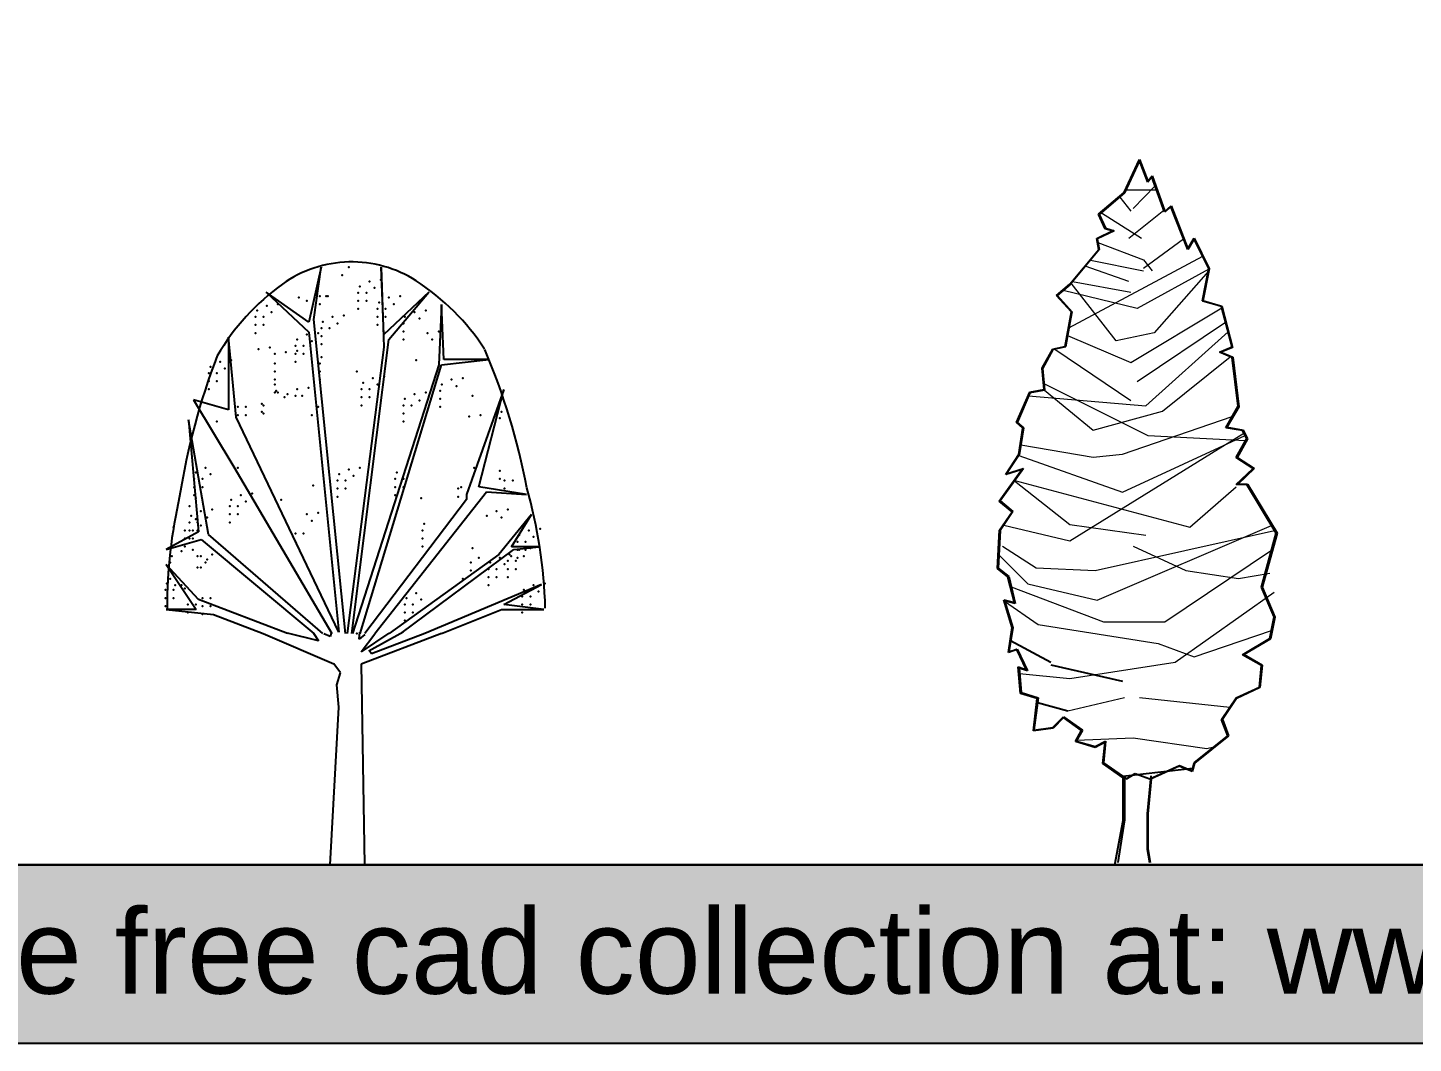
# Model space of a CAD drawing. Header units: millimetres. Extents: x 87938 to 265635, y 330093 to 434310.
# Drawn here: x 230382 to 250457, y 330093 to 344812 of the extents above; entities that cross this region are included whole.
import ezdxf

# ---------------------------------------------------------------- set-up
doc = ezdxf.new("R2010")
doc.units = ezdxf.units.MM
doc.layers.add('www.cad-blocks.net', color=7, linetype='Continuous')
doc.styles.get("Standard").update_dxf_attribs({"font": 'arial.ttf'})

# ---------------------------------------------------------------- blocks, each defined once
blk = doc.blocks.new('A$C26330FCD')
for p, q in [((2258, 8666), (2077, 7868)), ((2149, 7904), (2258, 8666)), ((3165, 7687), (3128, 8666)), ((3128, 8666), (3165, 7505)), ((2077, 7868), (1460, 8304)), ((1460, 8304), (2077, 7723)), ((3817, 8304), (3165, 7687)), ((3237, 7614), (3817, 8304)), ((3999, 8122), (3962, 7251)), ((4035, 7324), (3999, 8122)), ((2610, 3355), (2149, 7904)), ((1025, 6489), (916, 7651)), ((916, 7651), (916, 6598)), ((2077, 7723), (2512, 3375)), ((3165, 7505), (2634, 3355)), ((2701, 3355), (3237, 7614)), ((3962, 7251), (2713, 3355)), ((2824, 3355), (3999, 7251)), ((3999, 7251), (4688, 7324)), ((4688, 7324), (4035, 7324)), ((4905, 6889), (4361, 5371)), ((4542, 5480), (4905, 6889)), ((916, 6598), (409, 6743)), ((409, 6743), (989, 5770)), ((626, 4790), (336, 6453)), ((336, 6453), (481, 4827)), ((2512, 3375), (1025, 6489)), ((989, 5770), (2411, 3355)), ((5231, 5371), (4542, 5480)), ((4361, 5298), (2888, 3355)), ((3035, 3355), (4651, 5407)), ((4361, 5371), (4361, 5298)), ((4651, 5407), (5231, 5371)), ((5304, 5081), (4833, 4500)), ((5014, 4609), (5304, 5081)), ((481, 4827), (10, 4573)), ((10, 4573), (517, 4718)), ((517, 4718), (2152, 3355)), ((2279, 3355), (626, 4790)), ((4833, 4500), (3241, 3355)), ((3409, 3355), (5050, 4573)), ((5413, 4609), (5014, 4609)), ((5050, 4573), (5413, 4609)), ((481, 3847), (10, 4355)), ((10, 4355), (445, 3702)), ((5449, 4065), (3761, 3355)), ((4905, 3774), (5449, 4065)), ((1769, 3355), (481, 3847)), ((445, 3702), (10, 3702)), ((10, 3702), (699, 3629)), ((699, 3629), (1417, 3355)), ((4002, 3355), (4869, 3702)), ((4869, 3702), (5485, 3702)), ((5485, 3702), (4905, 3774)), ((1417, 3355), (2440, 2917)), ((2220, 3247), (1770, 3358)), ((2146, 3358), (2220, 3247)), ((2385, 3312), (2293, 3348)), ((2403, 3358), (2385, 3312)), ((2807, 3275), (2816, 3376)), ((2889, 3339), (2807, 3275)), ((3238, 3358), (2834, 3091)), ((4002, 3355), (2834, 2910)), ((2834, 3091), (3036, 3348)), ((2947, 3105), (3444, 3379)), ((3761, 3355), (2984, 3060)), ((2984, 3060), (2954, 3110)), ((2536, 2786), (2440, 2917)), ((2834, 2910), (2884, 0)), ((2486, 2612), (2536, 2786)), ((2511, 2289), (2486, 2612)), ((2387, 0), (2511, 2289)), ((2884, 0), (2387, 0))]:
    blk.add_line(p, q)
for centre, radius, start, end in [((2699, 7013), 1727, 91.3907, 125.509), ((2699, 7013), 1727, 57.2724, 91.3907), ((1839, 5676), 3316, 32.8311, 57.2724), ((3622, 5719), 3316, 125.509, 149.9503), ((-4416, 3619), 9829, 10.8251, 23.0866), ((9997, 3812), 9910, 158.8978, 171.1091), ((-1799, 3500), 7307, 1.7441, 15.6014), ((7331, 3722), 7307, 167.18, 179.9942)]:
    blk.add_arc(centre, radius, start, end)
for p in [(2656, 8666), (2562, 8549), (2562, 8549), (2958, 8456), (3121, 8479), (2236, 8246), (2329, 8246), (2353, 8246), (2795, 8293), (2819, 8386), (2912, 8293), (3028, 8363), (3401, 8246), (1328, 8036), (1468, 8106), (1631, 8130), (1933, 8223), (2050, 8176), (2236, 8130), (2795, 8176), (2795, 8060), (2912, 8176), (3075, 8060), (3098, 8153), (3191, 8060), (3238, 8223), (3308, 8130), (3774, 8036), (1304, 7943), (1421, 7943), (1537, 8013), (2283, 7873), (2423, 7943), (2493, 7850), (2586, 7966), (3075, 7943), (3191, 7943), (3448, 7850), (3471, 7943), (3611, 8013), (3681, 7920), (1304, 7827), (1304, 7710), (1421, 7827), (2050, 7687), (2213, 7710), (2260, 7780), (2260, 7663), (2376, 7780), (3075, 7827), (3448, 7733), (3797, 7710), (3960, 7733), (1351, 7477), (1514, 7500), (1747, 7430), (1887, 7524), (1910, 7617), (1910, 7454), (2003, 7524), (2120, 7593), (2260, 7547), (3448, 7617), (3867, 7617), (792, 7290), (955, 7314), (1584, 7407), (1584, 7267), (1887, 7407), (1887, 7290), (2003, 7407), (2236, 7267), (2260, 7360), (3634, 7314), (629, 7127), (652, 7221), (745, 7127), (862, 7197), (1584, 7151), (1584, 7034), (2236, 7151), (2236, 7034), (2772, 7151), (3005, 7057), (3168, 7081), (4146, 7034), (4309, 7057), (629, 7011), (629, 6894), (745, 7011), (1584, 6964), (1584, 6848), (1607, 6871), (1631, 6848), (1910, 6894), (2073, 6917), (2842, 6894), (2865, 6987), (2958, 6894), (3075, 6964), (3774, 6848), (3983, 6871), (4007, 6964), (4216, 6941), (1048, 6638), (1165, 6638), (1398, 6684), (1421, 6661), (1724, 6778), (1770, 6824), (1887, 6801), (1980, 6801), (2213, 6638), (2842, 6778), (2842, 6661), (2958, 6778), (3448, 6661), (3471, 6754), (3564, 6661), (3611, 6824), (3681, 6731), (3983, 6754), (3983, 6638), (4449, 6801), (745, 6428), (1048, 6521), (1165, 6521), (1398, 6568), (1421, 6544), (2120, 6521), (3448, 6544), (3448, 6428), (4403, 6498), (4566, 6521), (4845, 6475), (4869, 6568), (443, 5688), (582, 5758), (652, 5664), (1048, 5758), (2516, 5664), (2656, 5734), (2725, 5641), (2819, 5758), (3354, 5688), (4473, 5758), (4845, 5711), (419, 5595), (419, 5478), (536, 5595), (536, 5478), (2143, 5501), (2493, 5571), (2493, 5455), (2609, 5571), (2609, 5455), (3331, 5595), (3331, 5478), (3448, 5595), (3448, 5478), (4240, 5455), (4286, 5478), (4845, 5595), (4915, 5571), (4915, 5455), (5032, 5571), (419, 5361), (443, 5315), (955, 5292), (1095, 5361), (1165, 5268), (1258, 5385), (1677, 5292), (2493, 5338), (3331, 5361), (3704, 5315), (4240, 5338), (349, 5198), (373, 5058), (512, 5128), (582, 5035), (606, 5035), (676, 5152), (932, 5198), (932, 5082), (1048, 5198), (1048, 5082), (2050, 5082), (2213, 5105), (4659, 5058), (4799, 5128), (4869, 5035), (4962, 5152), (116, 4895), (280, 4849), (349, 4965), (349, 4849), (396, 4849), (443, 5012), (466, 4965), (466, 4849), (512, 4919), (932, 4965), (2120, 4988), (3727, 4849), (3750, 4942), (5265, 4849), (5428, 4872), (280, 4732), (349, 4732), (396, 4732), (1887, 4802), (1887, 4685), (2003, 4802), (3727, 4732), (5101, 4685), (5125, 4779), (5218, 4685), (5334, 4755), (93, 4476), (233, 4546), (280, 4615), (396, 4569), (466, 4476), (512, 4476), (606, 4429), (676, 4499), (3727, 4615), (4449, 4592), (4542, 4452), (4845, 4452), (4985, 4499), (5008, 4476), (5101, 4569), (5101, 4452), (5125, 4569), (5195, 4476), (5218, 4569), (5288, 4592), (70, 4382), (70, 4266), (466, 4312), (512, 4312), (582, 4382), (4426, 4382), (4426, 4266), (4682, 4289), (4705, 4382), (4799, 4289), (4915, 4359), (4962, 4406), (4962, 4289), (5078, 4406), (5078, 4289), (23, 4079), (70, 4149), (140, 4056), (233, 4056), (4309, 4149), (4682, 4173), (4682, 4056), (4799, 4173), (4962, 4173), (5334, 4056), (5497, 4079), (0, 3986), (0, 3869), (116, 3986), (116, 3869), (280, 4009), (536, 3869), (652, 3869), (3494, 3869), (3634, 3939), (3704, 3846), (5171, 3893), (5195, 3986), (5288, 3893), (5404, 3963), (0, 3753), (326, 3776), (326, 3660), (443, 3776), (536, 3753), (536, 3636), (652, 3753), (3471, 3776), (3471, 3660), (3587, 3776), (3587, 3660), (5171, 3776), (5171, 3660), (5288, 3776), (3471, 3543), (2772, 3357), (2772, 3357)]:
    blk.add_point(p)
blk = doc.blocks.new('A$C00A93752')
for p, q in [((1833, 9747, 1730), (2053, 10225, 1730)), ((2053, 10210, 1730), (1839, 9740, 1730)), ((2053, 10225, 1730), (2178, 9910, 1730)), ((2175, 9897, 1730), (2053, 10210, 1730)), ((2236, 9975, 1730), (2175, 9897, 1730)), ((2178, 9910, 1730), (2237, 9987, 1730)), ((2419, 9466, 1730), (2236, 9975, 1730)), ((2237, 9987, 1730), (2422, 9473, 1730)), ((1462, 9432, 1730), (1833, 9747, 1730)), ((1839, 9740, 1730), (1473, 9427, 1730)), ((2511, 9544, 1730), (2419, 9466, 1730)), ((2422, 9473, 1730), (2515, 9553, 1730)), ((2755, 8918, 1730), (2511, 9544, 1730)), ((2515, 9553, 1730), (2756, 8931, 1730)), ((1560, 9220, 1730), (1462, 9432, 1730)), ((1473, 9427, 1730), (1564, 9231, 1730)), ((1435, 9079, 1730), (1666, 9192, 1730)), ((1464, 8919, 1730), (1435, 9079, 1730)), ((1686, 9192, 1730), (1442, 9075, 1730)), ((1442, 9075, 1730), (1473, 8918, 1730)), ((1666, 9192, 1730), (1560, 9220, 1730)), ((1564, 9231, 1730), (1686, 9192, 1730)), ((2846, 9075, 1730), (2755, 8918, 1730)), ((2756, 8931, 1730), (2849, 9086, 1730)), ((3060, 8644, 1730), (2846, 9075, 1730)), ((2849, 9086, 1730), (3067, 8642, 1730)), ((1044, 8417, 1730), (1464, 8919, 1730)), ((1473, 8918, 1730), (1045, 8409, 1730)), ((2968, 8175, 1730), (3060, 8644, 1730)), ((3067, 8642, 1730), (2973, 8177, 1730)), ((851, 8255, 1730), (1044, 8417, 1730)), ((1070, 8016, 1730), (851, 8255, 1730)), ((1045, 8409, 1730), (862, 8253, 1730)), ((862, 8253, 1730), (1076, 8018, 1730)), ((3243, 8096, 1730), (2968, 8175, 1730)), ((2973, 8177, 1730), (3247, 8101, 1730)), ((3396, 7509, 1730), (3243, 8096, 1730)), ((3247, 8101, 1730), (3405, 7501, 1730)), ((980, 7515, 1730), (1070, 8016, 1730)), ((1045, 7862, 1730), (984, 7509, 1730)), ((1076, 8018, 1730), (1045, 7862, 1730)), ((644, 7198, 1730), (799, 7478, 1730)), ((801, 7470, 1730), (648, 7196, 1730)), ((799, 7478, 1730), (980, 7515, 1730)), ((984, 7509, 1730), (801, 7470, 1730)), ((3213, 7431, 1730), (3396, 7509, 1730)), ((3396, 7353, 1730), (3213, 7431, 1730)), ((3405, 7501, 1730), (3233, 7432, 1730)), ((3233, 7432, 1730), (3406, 7358, 1730)), ((3487, 6648, 1730), (3396, 7353, 1730)), ((3406, 7358, 1730), (3496, 6642, 1730)), ((674, 6890, 1730), (644, 7198, 1730)), ((648, 7196, 1730), (679, 6883, 1730)), ((273, 6411, 1730), (464, 6854, 1730)), ((465, 6844, 1730), (282, 6413, 1730)), ((464, 6854, 1730), (674, 6890, 1730)), ((679, 6883, 1730), (465, 6844, 1730)), ((3304, 6335, 1730), (3487, 6648, 1730)), ((3496, 6642, 1730), (3322, 6343, 1730)), ((365, 6332, 1730), (273, 6411, 1730)), ((282, 6413, 1730), (374, 6335, 1730)), ((307, 5947, 1730), (365, 6332, 1730)), ((374, 6335, 1730), (313, 5944, 1730)), ((3548, 6296, 1730), (3304, 6335, 1730)), ((3322, 6343, 1730), (3558, 6304, 1730)), ((3609, 6179, 1730), (3548, 6296, 1730)), ((3558, 6304, 1730), (3621, 6177, 1730)), ((3457, 5905, 1730), (3609, 6179, 1730)), ((3621, 6177, 1730), (3471, 5906, 1730)), ((117, 5658, 1730), (307, 5947, 1730)), ((313, 5944, 1730), (129, 5670, 1730)), ((3701, 5748, 1730), (3457, 5905, 1730)), ((3471, 5906, 1730), (3717, 5748, 1730)), ((24, 5275, 1730), (352, 5734, 1730)), ((374, 5748, 1730), (38, 5279, 1730)), ((352, 5734, 1730), (117, 5658, 1730)), ((129, 5670, 1730), (374, 5748, 1730)), ((3457, 5513, 1730), (3701, 5748, 1730)), ((3717, 5748, 1730), (3481, 5520, 1730)), ((3609, 5513, 1730), (3457, 5513, 1730)), ((3481, 5520, 1730), (3618, 5521, 1730)), ((4037, 4809, 1730), (3609, 5513, 1730)), ((3618, 5521, 1730), (4052, 4810, 1730)), ((211, 5119, 1730), (24, 5275, 1730)), ((38, 5279, 1730), (221, 5122, 1730)), ((29, 4851, 1730), (211, 5119, 1730)), ((221, 5122, 1730), (38, 4848, 1730)), ((0, 4295, 1730), (29, 4851, 1730)), ((38, 4848, 1730), (7, 4300, 1730)), ((3823, 4026, 1730), (4037, 4809, 1730)), ((4052, 4810, 1730), (3833, 4028, 1730)), ((150, 4178, 1730), (0, 4295, 1730)), ((7, 4300, 1730), (160, 4183, 1730)), ((243, 3803, 1730), (150, 4178, 1730)), ((160, 4183, 1730), (252, 3791, 1730)), ((4006, 3596, 1730), (3823, 4026, 1730)), ((3833, 4028, 1730), (4018, 3593, 1730)), ((89, 3841, 1730), (243, 3803, 1730)), ((212, 3440, 1730), (89, 3841, 1730)), ((252, 3791, 1730), (99, 3830, 1730)), ((99, 3830, 1730), (221, 3439, 1730)), ((155, 3078, 1730), (212, 3440, 1730)), ((221, 3439, 1730), (160, 3087, 1730)), ((3945, 3283, 1730), (4006, 3596, 1730)), ((4018, 3593, 1730), (3953, 3276, 1730)), ((188, 3252, 1730), (771, 2938, 1730)), ((3548, 3048, 1730), (3945, 3283, 1730)), ((3953, 3276, 1730), (3566, 3049, 1730)), ((279, 3121, 1730), (155, 3078, 1730)), ((160, 3087, 1730), (282, 3126, 1730)), ((416, 2830, 1730), (279, 3121, 1730)), ((282, 3126, 1730), (435, 2813, 1730)), ((3823, 2891, 1730), (3548, 3048, 1730)), ((3566, 3049, 1730), (3834, 2896, 1730)), ((299, 2870, 1730), (416, 2830, 1730)), ((331, 2485, 1730), (299, 2870, 1730)), ((435, 2813, 1730), (313, 2852, 1730)), ((313, 2852, 1730), (343, 2500, 1730)), ((771, 2899, 1730), (1809, 2664, 1730)), ((3793, 2578, 1730), (3823, 2891, 1730)), ((3834, 2896, 1730), (3799, 2571, 1730)), ((573, 2414, 1730), (331, 2485, 1730)), ((343, 2500, 1730), (587, 2422, 1730)), ((520, 1945, 1730), (573, 2414, 1730)), ((587, 2422, 1730), (526, 1952, 1730)), ((3243, 2109, 1730), (3457, 2422, 1730)), ((3463, 2412, 1730), (3260, 2109, 1730)), ((3457, 2422, 1730), (3793, 2578, 1730)), ((3799, 2571, 1730), (3463, 2412, 1730)), ((579, 2357, 1730), (1016, 2234, 1730)), ((801, 1991, 1730), (954, 2148, 1730)), ((954, 2137, 1730), (806, 1985, 1730)), ((954, 2148, 1730), (1228, 1952, 1730)), ((1217, 1949, 1730), (954, 2137, 1730)), ((3335, 1874, 1730), (3243, 2109, 1730)), ((3260, 2109, 1730), (3344, 1873, 1730)), ((806, 1985, 1730), (520, 1945, 1730)), ((526, 1952, 1730), (801, 1991, 1730)), ((1127, 1788, 1730), (1217, 1949, 1730)), ((1228, 1952, 1730), (1137, 1795, 1730)), ((2846, 1482, 1730), (3335, 1874, 1730)), ((3344, 1873, 1730), (2854, 1474, 1730)), ((1412, 1704, 1730), (1127, 1788, 1730)), ((1137, 1795, 1730), (1412, 1717, 1730)), ((1412, 1717, 1730), (1564, 1795, 1730)), ((1557, 1781, 1730), (1412, 1704, 1730)), ((1522, 1472, 1730), (1557, 1781, 1730)), ((1564, 1795, 1730), (1534, 1482, 1730)), ((1817, 1265, 1730), (1522, 1472, 1730)), ((1534, 1482, 1730), (1869, 1247, 1730)), ((2205, 1247, 1730), (2633, 1443, 1730)), ((2632, 1433, 1730), (2224, 1247, 1730)), ((2820, 1353, 1730), (2632, 1433, 1730)), ((2633, 1443, 1730), (2816, 1365, 1730)), ((2816, 1365, 1730), (2846, 1482, 1730)), ((2854, 1474, 1730), (2820, 1353, 1730)), ((1812, 1288, 1730), (2826, 1402, 1730)), ((1820, 646, 1730), (1817, 1265, 1730)), ((1837, 1291, 1730), (1837, 654, 1730)), ((1869, 1247, 1730), (1992, 1326, 1730)), ((1992, 1326, 1730), (2205, 1247, 1730)), ((2219, 1291, 1730), (2168, 739, 1730)), ((2224, 1247, 1730), (2176, 741, 1730)), ((1700, 0, 1730), (1820, 646, 1730)), ((1837, 654, 1730), (1741, 34, 1730)), ((2168, 739, 1730), (2168, 230, 1730)), ((2176, 741, 1730), (2178, 233, 1730)), ((2168, 230, 1730), (2199, 34, 1730)), ((2178, 233, 1730), (2210, 34, 1730))]:
    blk.add_line(p, q)
at = {"lineweight": 0}
for p, q in [((1962, 9513, 1730), (2283, 9843, 1730)), ((1770, 9681, 1730), (1932, 9474, 1730)), ((1860, 9787, 1730), (2303, 9787, 1730)), ((1504, 9454, 1730), (2084, 9083, 1730)), ((1901, 9083, 1730), (2410, 9490, 1730)), ((2115, 8652, 1730), (2693, 9076, 1730)), ((1452, 9024, 1730), (2115, 8769, 1730)), ((1032, 7787, 1730), (2971, 8823, 1730)), ((1901, 8456, 1730), (1270, 8677, 1730)), ((1344, 8765, 1730), (2115, 8613, 1730)), ((3058, 8634, 1730), (2023, 8065, 1730)), ((2115, 8769, 1730), (2237, 8613, 1730)), ((1718, 7595, 1730), (1065, 8433, 1730)), ((1084, 8455, 1730), (1932, 8300, 1730)), ((3053, 8608, 1730), (2267, 7713, 1730)), ((2023, 8065, 1730), (949, 8327, 1730)), ((1932, 7282, 1730), (3248, 8077, 1730)), ((2023, 7008, 1730), (3303, 7868, 1730)), ((1013, 7675, 1730), (1932, 7282, 1730)), ((2267, 7713, 1730), (1718, 7595, 1730)), ((2145, 6656, 1730), (3339, 7727, 1730)), ((827, 7476, 1730), (1932, 6734, 1730)), ((2389, 6578, 1730), (3370, 7364, 1730)), ((670, 6976, 1730), (2176, 6226, 1730)), ((679, 6883, 1730), (1382, 6304, 1730)), ((447, 6801, 1730), (2145, 6656, 1730)), ((1382, 6304, 1730), (2389, 6578, 1730)), ((1809, 5952, 1730), (3400, 6499, 1730)), ((1046, 4699, 1730), (3569, 6257, 1730)), ((1809, 5404, 1730), (3585, 6226, 1730)), ((2176, 6226, 1730), (3593, 6150, 1730)), ((335, 6088, 1730), (1382, 5912, 1730)), ((307, 5935, 1730), (1809, 5404, 1730)), ((1382, 5912, 1730), (1809, 5952, 1730)), ((246, 5569, 1730), (1046, 4934, 1730)), ((248, 5573, 1730), (2786, 4895, 1730)), ((2786, 4895, 1730), (3458, 5482, 1730)), ((90, 4926, 1730), (1046, 4699, 1730)), ((1046, 4934, 1730), (2145, 4778, 1730)), ((1413, 4269, 1730), (4013, 4849, 1730)), ((1443, 3838, 1730), (3970, 4918, 1730)), ((69, 4621, 1730), (558, 4308, 1730)), ((1962, 4621, 1730), (2725, 4269, 1730)), ((8, 4504, 1730), (436, 4073, 1730)), ((2420, 3525, 1730), (3969, 4562, 1730)), ((558, 4308, 1730), (1413, 4269, 1730)), ((2725, 4269, 1730), (3488, 4151, 1730)), ((3488, 4151, 1730), (3946, 4230, 1730)), ((196, 4030, 1730), (1535, 3525, 1730)), ((436, 4073, 1730), (1443, 3838, 1730)), ((101, 3825, 1730), (588, 3486, 1730)), ((2573, 2938, 1730), (4007, 3956, 1730)), ((588, 3486, 1730), (2328, 3212, 1730)), ((1535, 3525, 1730), (2420, 3525, 1730)), ((2328, 3212, 1730), (2847, 3016, 1730)), ((2847, 3016, 1730), (3968, 3400, 1730)), ((1046, 2703, 1730), (2573, 2938, 1730)), ((319, 2775, 1730), (1046, 2703, 1730)), ((1016, 2234, 1730), (1840, 2429, 1730)), ((2054, 2429, 1730), (3366, 2289, 1730)), ((1144, 1807, 1730), (1962, 1842, 1730)), ((1962, 1842, 1730), (3030, 1686, 1730)), ((3030, 1686, 1730), (3134, 1713, 1730))]:
    blk.add_line(p, q, dxfattribs=at)
blk = doc.blocks.new('format')
at = {"layer": 'www.cad-blocks.net', "true_color": 0x546d8e}
h = blk.add_hatch(color=155, dxfattribs=at)
h.set_gradient(color1=(68, 68, 68), color2=(84, 109, 142), tint=1)
h.paths.add_polyline_path([(102854, 332677), (102854, 330093), (265635, 330093), (265635, 332677)])
at = {"layer": 'www.cad-blocks.net', "color": 155, "true_color": 0x546d8e}
for p, q in [((102854, 332677), (265635, 332677)), ((102854, 332677), (265635, 332677)), ((102854, 332677), (265635, 332677)), ((102854, 330093), (265635, 330093))]:
    blk.add_line(p, q, dxfattribs=at)
blk.add_lwpolyline([(102854, 430118), (265635, 430118), (265635, 332677), (102854, 332677)], close=True, dxfattribs=at)
at = {"layer": 'www.cad-blocks.net', "insert": (219433, 332040), "char_height": 1228.5, "attachment_point": 1}
blk.add_mtext_dynamic_manual_height_columns('{\\C255;\\c16777215;download more free cad collection at: www.cad-blocks.net}', width=45138.16, gutter_width=12.5, heights=[0], dxfattribs=at)

msp = doc.modelspace()

# ---------------------------------------------------------------- block references
for name, p in [('A$C00A93752', (244435, 332677)), ('A$C26330FCD', (232377, 332677))]:
    msp.add_blockref(name, p)
at = {"layer": 'www.cad-blocks.net'}
msp.add_blockref('format', (0, 0), dxfattribs=at)

doc.saveas('drawing.dxf')
